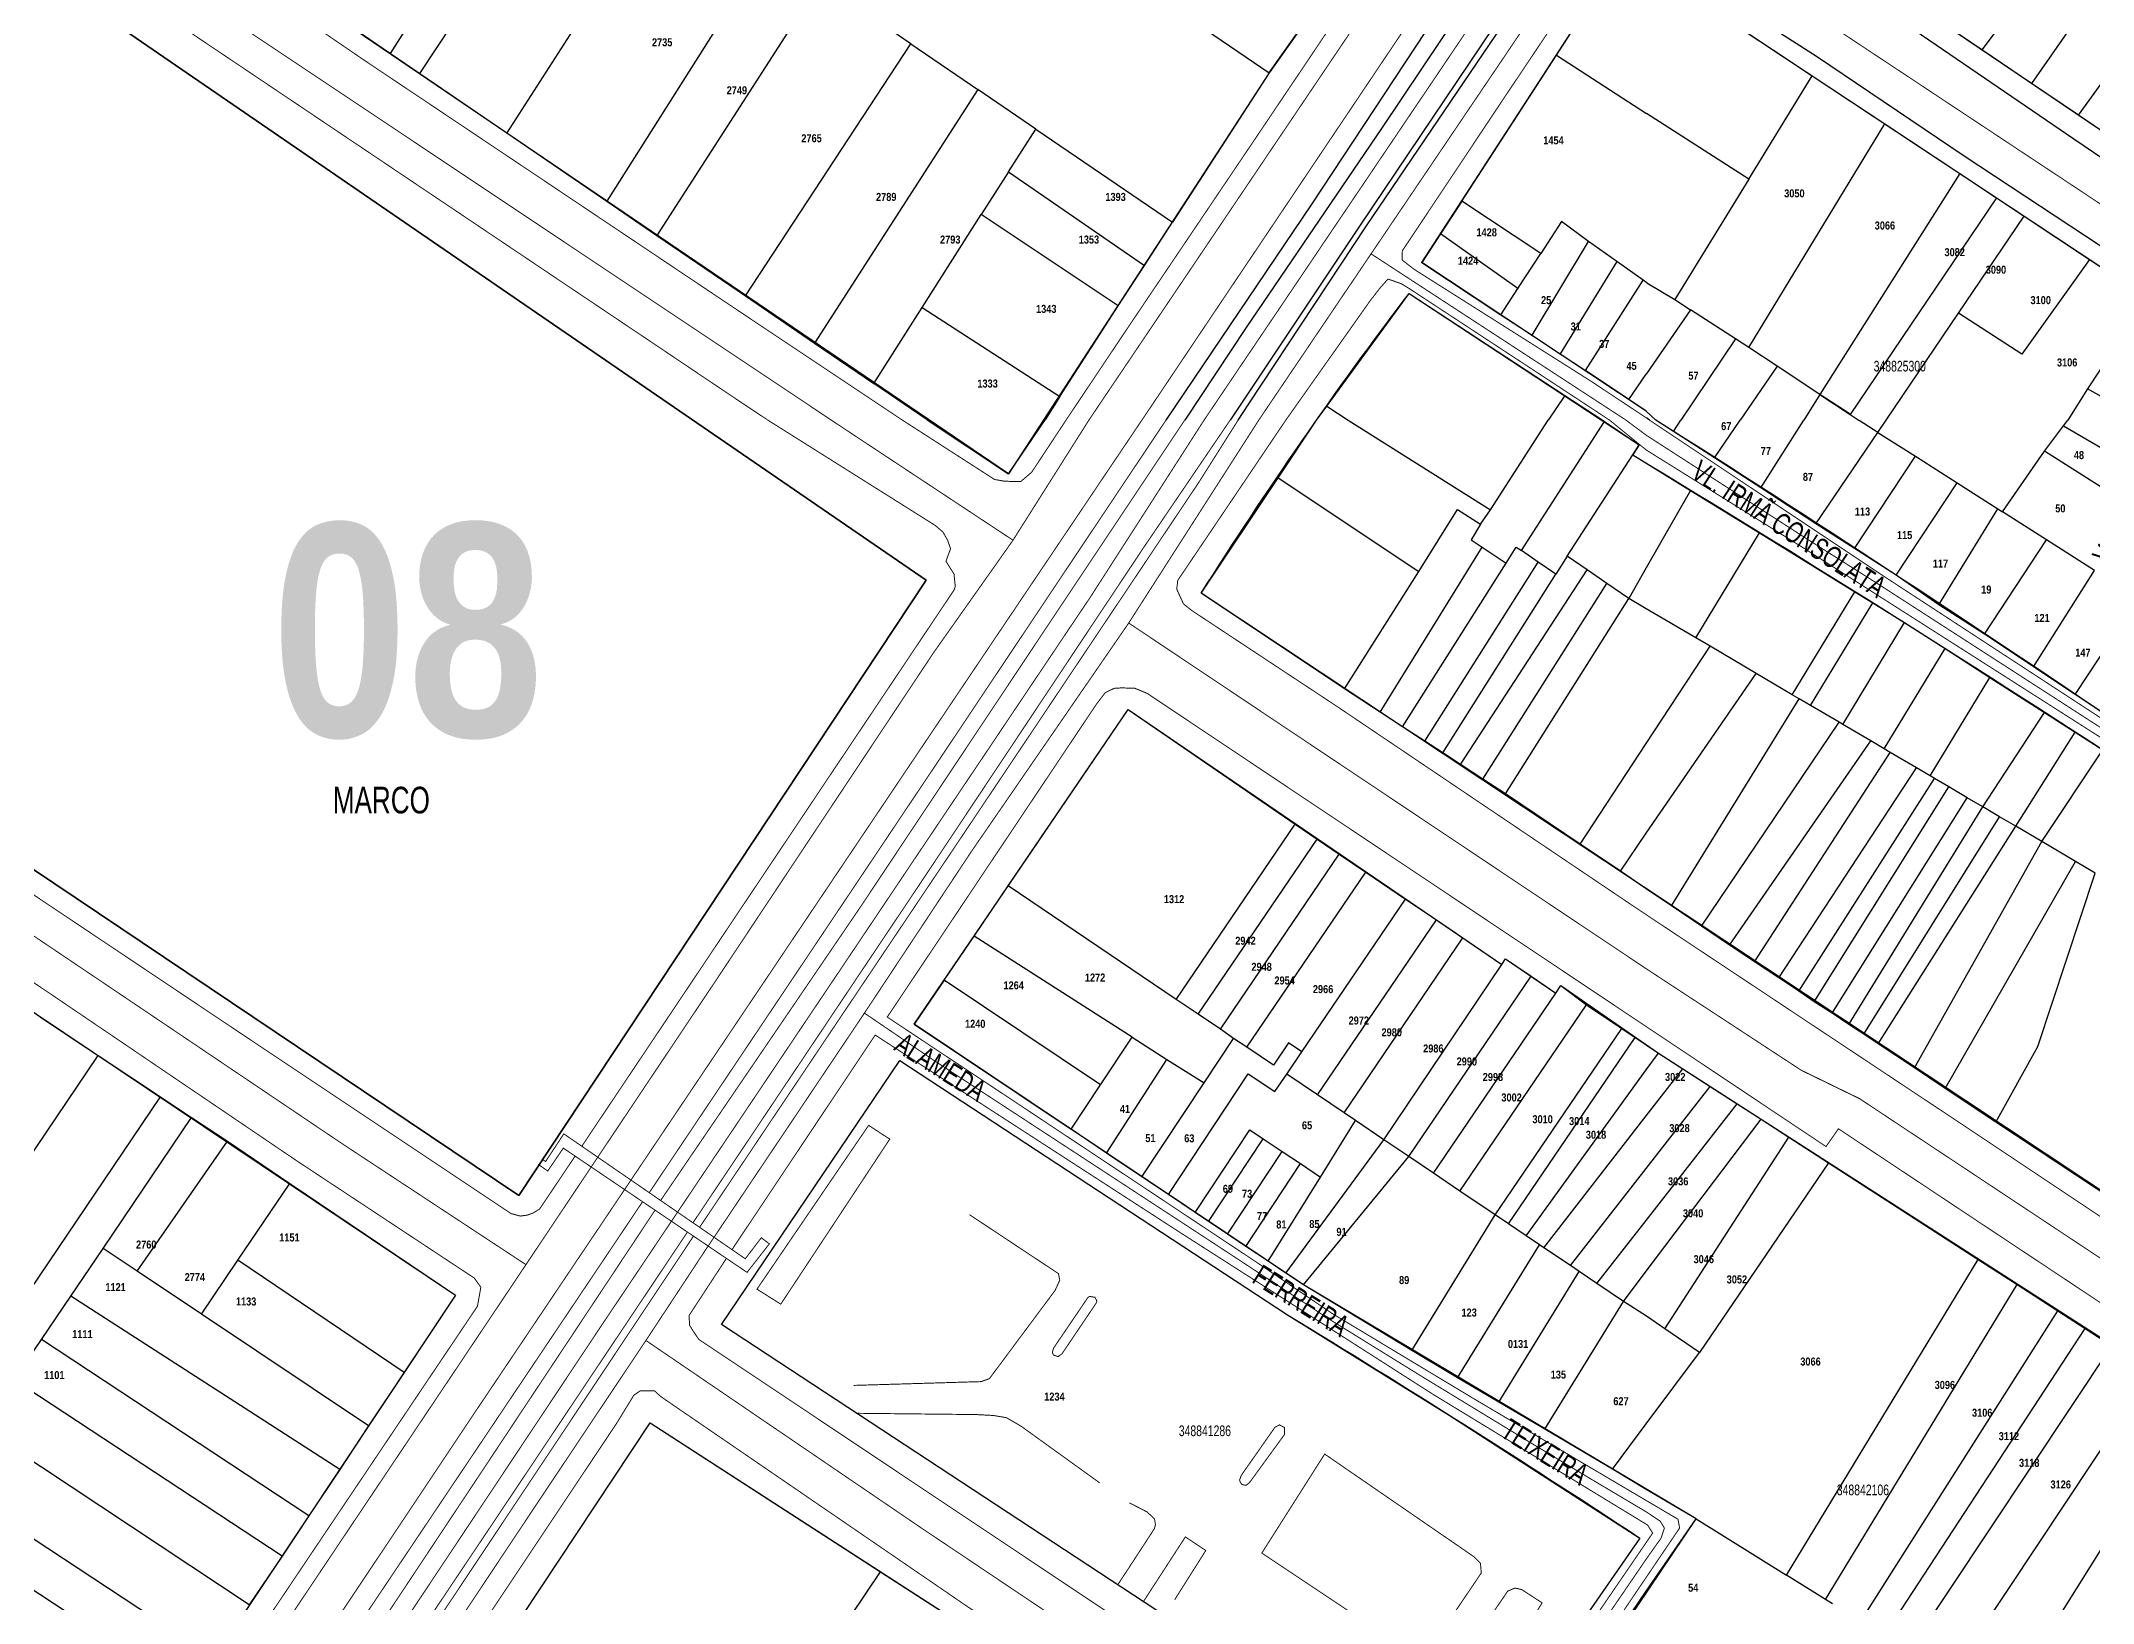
# Model space of a CAD drawing. Extents: x 203136 to 205923, y 4839890 to 4842982.
# Drawn here: x 204335.9 to 204720.6, y 4840827.5 to 4841120.4 of the extents above; entities that cross this region are included whole.
import ezdxf
from ezdxf.enums import TextEntityAlignment as Align

# ---------------------------------------------------------------- set-up
doc = ezdxf.new("R2010")
doc.units = 0
doc.header["$LTSCALE"] = 1.5
doc.header["$MEASUREMENT"] = 0
for name, color, linetype in [('CD_MALHA_LOTES', 40, 'CONTINUOUS'), ('CD_TXT_QUADRA', 7, 'CONTINUOUS'), ('LM-TXT-LSF', 7, 'CONTINUOUS'), ('RU-QUADRAS', 210, 'CONTINUOUS'), ('SV-EIXO-RUA-PAV', 20, 'CONTINUOUS'), ('SV-PASSARELAS', 20, 'CONTINUOUS'), ('SV-RUA-PAVIM-S-GUIA-C-GUIA', 7, 'CONTINUOUS'), ('SV-TXT-RUA-N-PAV-S-GUIA-C-GUIA', 7, 'CONTINUOUS'), ('SV-TXT-RUA-PAV-S-GUIA-C-GUIA', 7, 'CONTINUOUS'), ('Th_NmrPort', 1, 'CONTINUOUS')]:
    doc.layers.add(name, color=color, linetype=linetype)
doc.styles.add('3488-42-2D_TXTB$0$ARIAL', font='ARIAL.TTF')
doc.styles.add('ARIAL', font='ARIAL.TTF')
doc.styles.get("Standard").update_dxf_attribs({"font": 'swisscbo.ttf'})

msp = doc.modelspace()

# ---------------------------------------------------------------- linework, layer by layer
at = {"layer": 'CD_MALHA_LOTES', "linetype": 'Continuous'}
for p, q in [((204401.42, 4841118.08), (204431.49, 4841165.57)), ((204406.91, 4841114.33), (204437.94, 4841161.3)), ((204566.38, 4841114.84), (204597.97, 4841159.46)), ((204717.86, 4841106.53), (204756.97, 4841160.92)), ((204453.8, 4841150.82), (204423.17, 4841103.21)), ((204522.12, 4841144.5), (204566.13, 4841114.47)), ((204714.97, 4841139.09), (204699.72, 4841118.8)), ((204472.22, 4841138.23), (204441.94, 4841090.38)), ((204481.96, 4841131.56), (204451.33, 4841083.96)), ((204636.86, 4841134.6), (204667.95, 4841113.9)), ((204723.47, 4841133.19), (204709.07, 4841112.47)), ((204384.86, 4841129.4), (204401.42, 4841118.08)), ((204699.72, 4841118.8), (204689.3, 4841125.85)), ((204467.94, 4841072.62), (204498.97, 4841119.92)), ((204498.97, 4841119.92), (204511.5, 4841111.34)), ((204401.42, 4841118.08), (204406.91, 4841114.33)), ((204602.23, 4841090.43), (204619.96, 4841117.77)), ((204619.96, 4841117.77), (204636.86, 4841106.82)), ((204709.07, 4841112.47), (204699.72, 4841118.8)), ((204406.91, 4841114.33), (204423.17, 4841103.21)), ((204566.13, 4841114.47), (204548, 4841086.45)), ((204566.13, 4841114.47), (204566.38, 4841114.84)), ((204656.03, 4841094.5), (204667.95, 4841113.9)), ((204667.95, 4841113.9), (204681.56, 4841104.88)), ((204717.86, 4841106.53), (204709.07, 4841112.47)), ((204511.5, 4841111.34), (204480.9, 4841063.76)), ((204522.35, 4841103.93), (204511.5, 4841111.34)), ((204656.03, 4841094.5), (204636.86, 4841106.82)), ((204656.06, 4841062.95), (204681.56, 4841104.88)), ((204681.56, 4841104.88), (204695.58, 4841095.58)), ((204725.11, 4841101.61), (204717.86, 4841106.53)), ((204423.17, 4841103.21), (204441.94, 4841090.38)), ((204517.23, 4841095.88), (204522.35, 4841103.93)), ((204522.35, 4841103.93), (204548, 4841086.45)), ((204517.23, 4841095.88), (204512.14, 4841087.87)), ((204517.23, 4841095.88), (204542.74, 4841078.32)), ((204656.03, 4841094.5), (204642.16, 4841071.93)), ((204695.58, 4841095.58), (204669.37, 4841054.16)), ((204695.58, 4841095.58), (204702.46, 4841091.02)), ((204441.94, 4841090.38), (204446.14, 4841087.51)), ((204602.23, 4841090.43), (204598.23, 4841084.26)), ((204617.03, 4841080.58), (204602.23, 4841090.43)), ((204702.46, 4841091.02), (204675.06, 4841050.41)), ((204702.46, 4841091.02), (204707.64, 4841087.59)), ((204446.14, 4841087.51), (204451.33, 4841083.96)), ((204501.08, 4841070.48), (204512.14, 4841087.87)), ((204537.84, 4841070.74), (204512.14, 4841087.87)), ((204542.74, 4841078.32), (204548, 4841086.45)), ((204620.92, 4841086.56), (204617.03, 4841080.58)), ((204625.97, 4841082.83), (204620.92, 4841086.56)), ((204695.34, 4841069.38), (204707.64, 4841087.59)), ((204707.64, 4841087.59), (204719.94, 4841079.43)), ((204451.33, 4841083.96), (204467.94, 4841072.62)), ((204598.23, 4841084.26), (204594.76, 4841078.9)), ((204612.77, 4841074.03), (204598.23, 4841084.26)), ((204615.4, 4841065.24), (204625.97, 4841082.83)), ((204631.29, 4841079.11), (204625.97, 4841082.83)), ((204537.84, 4841070.74), (204542.74, 4841078.32)), ((204594.76, 4841078.9), (204609.56, 4841069.1)), ((204612.77, 4841074.03), (204617.03, 4841080.58)), ((204631.29, 4841079.11), (204620.67, 4841061.75)), ((204636.21, 4841075.58), (204631.29, 4841079.11)), ((204719.94, 4841079.43), (204707.21, 4841061.73)), ((204719.94, 4841079.43), (204730.77, 4841072.29)), ((204609.56, 4841069.1), (204612.77, 4841074.03)), ((204625.4, 4841058.62), (204636.21, 4841075.58)), ((204636.93, 4841075.06), (204636.21, 4841075.58)), ((204636.93, 4841075.06), (204642.16, 4841071.93)), ((204467.94, 4841072.62), (204480.9, 4841063.76)), ((204491.99, 4841056.19), (204501.08, 4841070.48)), ((204501.08, 4841070.48), (204526.87, 4841053.79)), ((204526.87, 4841053.79), (204537.84, 4841070.74)), ((204645.14, 4841070.01), (204636.82, 4841057.96)), ((204642.16, 4841071.93), (204645.14, 4841070.01)), ((204653.53, 4841064.59), (204645.14, 4841070.01)), ((204609.56, 4841069.1), (204615.4, 4841065.24)), ((204681.81, 4841049.35), (204695.34, 4841069.38)), ((204707.21, 4841061.73), (204695.34, 4841069.38)), ((204480.9, 4841063.76), (204491.99, 4841056.19)), ((204615.4, 4841065.24), (204620.67, 4841061.75)), ((204653.53, 4841064.59), (204643.3, 4841049.35)), ((204656.06, 4841062.95), (204653.53, 4841064.59)), ((204661.35, 4841059.46), (204656.06, 4841062.95)), ((204620.67, 4841061.75), (204625.4, 4841058.62)), ((204633.57, 4841053.22), (204625.4, 4841058.62)), ((204661.35, 4841059.46), (204654.42, 4841049.35)), ((204669.37, 4841054.16), (204661.35, 4841059.46)), ((204724.04, 4841062.02), (204719.56, 4841055.2)), ((204502, 4841049.36), (204491.99, 4841056.19)), ((204633.57, 4841053.22), (204636.82, 4841057.96)), ((204719.56, 4841055.2), (204715.86, 4841049.31)), ((204729.95, 4841049.37), (204719.56, 4841055.2)), ((204526.87, 4841053.79), (204524.1, 4841049.37)), ((204575.01, 4841049.35), (204576.94, 4841051.94)), ((204576.94, 4841051.94), (204580.95, 4841049.34)), ((204621.54, 4841053.96), (204618.45, 4841049.35)), ((204621.54, 4841053.96), (204628.53, 4841049.37)), ((204636.83, 4841051.04), (204633.57, 4841053.22)), ((204636.83, 4841051.04), (204638.62, 4841049.35)), ((204669.37, 4841054.16), (204666.33, 4841049.35)), ((204669.37, 4841054.16), (204675.06, 4841050.41)), ((204674.83, 4841050.56), (204669.37, 4841054.16)), ((204675.06, 4841050.41), (204674.83, 4841050.56)), ((204675.06, 4841050.41), (204676.73, 4841049.28))]:
    msp.add_line(p, q, dxfattribs=at)
msp.add_lwpolyline([(204501.81, 4841019.33), (204251.54, 4841191.11), (204172.2, 4841074.02), (204425.43, 4840903.9)], close=True, dxfattribs=at)
for points in [[(204619.96, 4841117.77), (204632.64, 4841137.33), (204636.86, 4841134.6)], [(204498.97, 4841119.92), (204481.96, 4841131.56)], [(204576.94, 4841051.94), (204592.34, 4841073.07), (204621.54, 4841053.96)], [(204622.01, 4841023.82), (204634.274735, 4841042.798542)]]:
    msp.add_lwpolyline(points, dxfattribs=at)
at = {"layer": 'CD_MALHA_LOTES', "linetype": 'Continuous', "flags": 128}
for points in [[(204502, 4841049.36), (204517.24, 4841039.25)], [(204517.24, 4841039.25), (204524.1, 4841049.37)], [(204567.79, 4841038.49), (204575.01, 4841049.35)], [(204580.95, 4841049.34), (204607.61, 4841032.52)], [(204607.61, 4841032.52), (204618.45, 4841049.35)], [(204613.4, 4841024.89), (204629.01, 4841049.05)], [(204628.53, 4841049.37), (204629.01, 4841049.05)], [(204629.01, 4841049.05), (204635.51, 4841044.71)], [(204641.95, 4841047.21), (204638.62, 4841049.35)], [(204641.95, 4841047.21), (204643.3, 4841049.35)], [(204649.62, 4841042.29), (204641.95, 4841047.21)], [(204649.62, 4841042.29), (204654.42, 4841049.35)], [(204658.3, 4841036.65), (204666.33, 4841049.35)], [(204668.58, 4841029.91), (204680.22, 4841047.01)], [(204680.22, 4841047.01), (204676.73, 4841049.28)], [(204680.22, 4841047.01), (204681.81, 4841049.35)], [(204680.22, 4841047.01), (204687.28, 4841042.55)], [(204711.47, 4841043.51), (204715.02, 4841048.28)], [(204715.02, 4841048.28), (204715.86, 4841049.31)], [(204715.02, 4841048.28), (204733.4, 4841037.59)], [(204634.274735, 4841042.798542), (204635.51, 4841044.71)], [(204703.59, 4841032.16), (204711.47, 4841043.51)], [(204729.8, 4841031.89), (204711.47, 4841043.51)], [(204634.274735, 4841042.798542), (204645.09, 4841036.14)], [(204658.3, 4841036.65), (204649.62, 4841042.29)], [(204675.83, 4841025.26), (204687.28, 4841042.55)], [(204687.28, 4841042.55), (204695.13, 4841037.55)], [(204553.38, 4841016.86), (204567.79, 4841038.49)], [(204567.79, 4841038.49), (204594.15, 4841020.93)], [(204645.09, 4841036.14), (204636.83, 4841021.64)], [(204645.09, 4841036.14), (204648.66, 4841033.94)], [(204668.58, 4841029.91), (204658.3, 4841036.65)], [(204683.66, 4841020.27), (204695.13, 4841037.55)], [(204695.13, 4841037.55), (204702.76, 4841032.69)], [(204594.15, 4841020.93), (204601.45, 4841032.57)], [(204601.45, 4841032.57), (204605.75, 4841029.8)], [(204605.75, 4841029.8), (204607.61, 4841032.52)], [(204648.66, 4841033.94), (204658.03, 4841028.17)], [(204691.68, 4841014.71), (204702.76, 4841032.69)], [(204702.76, 4841032.69), (204703.59, 4841032.16)], [(204711.85, 4841026.89), (204703.59, 4841032.16)], [(204605.75, 4841029.8), (204603.98, 4841026.89)], [(204646.12, 4841008.49), (204658.03, 4841028.17)], [(204658.03, 4841028.17), (204675.91, 4841017.15)], [(204675.83, 4841025.26), (204668.58, 4841029.91)], [(204586.95, 4840994.57), (204606.03, 4841025.53)], [(204603.98, 4841026.89), (204606.03, 4841025.53)], [(204606.03, 4841025.53), (204610.54, 4841022.52)], [(204610.54, 4841022.52), (204612.45, 4841025.54)], [(204612.45, 4841025.54), (204613.4, 4841024.89)], [(204616.57, 4841022.71), (204613.4, 4841024.89)], [(204622.01, 4841023.82), (204619.87, 4841020.44)], [(204625.72, 4841021.28), (204622.01, 4841023.82)], [(204683.66, 4841020.27), (204675.83, 4841025.26)], [(204700.22, 4841009.2), (204711.85, 4841026.89)], [(204720.88, 4841021.14), (204711.85, 4841026.89)], [(204580.25, 4840998.94), (204594.15, 4841020.93)], [(204591.14, 4840991.84), (204610.54, 4841022.52)], [(204595.32, 4840989.1), (204616.57, 4841022.71)], [(204598.67, 4840986.91), (204619.87, 4841020.44)], [(204602.02, 4840984.73), (204625.72, 4841021.28)], [(204619.87, 4841020.44), (204616.57, 4841022.71)], [(204629.43, 4841018.72), (204625.72, 4841021.28)], [(204636.83, 4841021.64), (204633.56, 4841015.89)], [(204691.68, 4841014.71), (204683.66, 4841020.27)], [(204709.41, 4841003.08), (204720.88, 4841021.14)], [(204580.25, 4840998.94), (204553.38, 4841016.86)], [(204606.21, 4840981.99), (204629.43, 4841018.72)], [(204633.56, 4841015.89), (204629.43, 4841018.72)], [(204664.19, 4840997.84), (204675.91, 4841017.15)], [(204675.91, 4841017.15), (204679.31, 4841015.05)], [(204610.4, 4840979.26), (204633.56, 4841015.89)], [(204636.83, 4841013.96), (204633.56, 4841015.89)], [(204646.12, 4841008.49), (204636.83, 4841013.96)], [(204667.63, 4840995.82), (204679.31, 4841015.05)], [(204679.31, 4841015.05), (204685.26, 4841011.35)], [(204700.22, 4841009.2), (204691.68, 4841014.71)], [(204717.24, 4840997.86), (204729.01, 4841015.75)], [(204648.78, 4841006.92), (204646.12, 4841008.49)], [(204673.66, 4840992.27), (204685.26, 4841011.35)], [(204685.26, 4841011.35), (204692.83, 4841006.49)], [(204709.41, 4841003.08), (204700.22, 4841009.2)], [(204636.83, 4840988.71), (204648.78, 4841006.92)], [(204657.44, 4841001.82), (204648.78, 4841006.92)], [(204681.41, 4840987.7), (204692.83, 4841006.49)], [(204692.83, 4841006.49), (204701.24, 4841001.09)], [(204636.83, 4840971.84), (204657.44, 4841001.82)], [(204664.19, 4840997.84), (204657.44, 4841001.82)], [(204690.02, 4840982.62), (204701.24, 4841001.09)], [(204701.24, 4841001.09), (204711.46, 4840994.53)], [(204717.24, 4840997.86), (204709.41, 4841003.08)], [(204586.95, 4840994.57), (204580.25, 4840998.94)], [(204641.57, 4840958.24), (204665.48, 4840997.08)], [(204665.48, 4840997.08), (204664.19, 4840997.84)], [(204667.63, 4840995.82), (204665.48, 4840997.08)], [(204726.17, 4840991.91), (204717.24, 4840997.86)], [(204517.21, 4840961.97), (204539.68, 4840995.06), (204571, 4840973.55)], [(204591.14, 4840991.84), (204586.95, 4840994.57)], [(204672.98, 4840992.66), (204667.63, 4840995.82)], [(204699.93, 4840976.79), (204711.46, 4840994.53)], [(204711.46, 4840994.53), (204717.26, 4840990.8)], [(204595.32, 4840989.1), (204591.14, 4840991.84)], [(204598.67, 4840986.91), (204595.32, 4840989.1)], [(204647.18, 4840954.44), (204672.98, 4840992.66)], [(204652.44, 4840950.88), (204678.92, 4840989.17)], [(204673.66, 4840992.27), (204672.98, 4840992.66)], [(204678.92, 4840989.17), (204673.66, 4840992.27)], [(204681.41, 4840987.7), (204678.92, 4840989.17)], [(204706.09, 4840973.16), (204717.26, 4840990.8)], [(204717.26, 4840990.8), (204722.41, 4840987.47)], [(204602.02, 4840984.73), (204598.67, 4840986.91)], [(204624.45, 4840969.83), (204636.83, 4840988.71)], [(204657.13, 4840947.76), (204682.57, 4840987.02)], [(204682.57, 4840987.02), (204681.41, 4840987.7)], [(204687.5, 4840984.11), (204682.57, 4840987.02)], [(204710.98, 4840970.28), (204722.41, 4840987.47)], [(204606.21, 4840981.99), (204602.02, 4840984.73)], [(204610.4, 4840979.26), (204606.21, 4840981.99)], [(204661.67, 4840944.74), (204687.5, 4840984.11)], [(204665.41, 4840942.26), (204690.83, 4840982.15)], [(204690.02, 4840982.62), (204687.5, 4840984.11)], [(204690.83, 4840982.15), (204690.02, 4840982.62)], [(204693.57, 4840980.54), (204690.83, 4840982.15)], [(204624.45, 4840969.83), (204610.4, 4840979.26)], [(204668.28, 4840940.22), (204693.57, 4840980.54)], [(204671.67, 4840938.09), (204697.01, 4840978.51)], [(204697.01, 4840978.51), (204693.57, 4840980.54)], [(204699.93, 4840976.79), (204697.01, 4840978.51)], [(204674.8, 4840936.01), (204699.93, 4840976.79)], [(204677.58, 4840934.17), (204703.05, 4840974.95)], [(204703.05, 4840974.95), (204699.93, 4840976.79)], [(204706.09, 4840973.16), (204703.05, 4840974.95)], [(204548.69, 4840940.7), (204571, 4840973.55)], [(204552.84, 4840937.9), (204575.14, 4840970.74)], [(204571, 4840973.55), (204575.14, 4840970.74)], [(204575.14, 4840970.74), (204579.27, 4840967.93)], [(204631.96, 4840964.74), (204624.45, 4840969.83)], [(204631.96, 4840964.74), (204636.83, 4840971.84)], [(204680.29, 4840932.37), (204706.09, 4840973.16)], [(204687.13, 4840927.83), (204710.98, 4840970.28)], [(204710.98, 4840970.28), (204706.09, 4840973.16)], [(204717.27, 4840966.57), (204710.98, 4840970.28)], [(204556.98, 4840935.1), (204579.27, 4840967.93)], [(204579.27, 4840967.93), (204584.24, 4840964.56)], [(204692.87, 4840924.01), (204717.27, 4840966.57)], [(204720.99, 4840964.38), (204717.27, 4840966.57)], [(204561.95, 4840931.74), (204584.24, 4840964.56)], [(204584.24, 4840964.56), (204591.68, 4840959.5)], [(204636.83, 4840961.44), (204631.96, 4840964.74)], [(204710.21, 4840931.84), (204720.99, 4840964.38)], [(204510.82, 4840952.57), (204517.21, 4840961.97)], [(204548.69, 4840940.7), (204517.21, 4840961.97)], [(204572.22, 4840930.84), (204591.68, 4840959.5)], [(204591.68, 4840959.5), (204597.49, 4840955.59)], [(204641.57, 4840958.24), (204636.83, 4840961.44)], [(204647.18, 4840954.44), (204641.57, 4840958.24)], [(204575.21, 4840922.78), (204597.49, 4840955.59)], [(204597.49, 4840955.59), (204602.46, 4840952.24)], [(204652.44, 4840950.88), (204647.18, 4840954.44)], [(204505.2, 4840944.29), (204510.82, 4840952.57)], [(204540.42, 4840933.62), (204510.82, 4840952.57)], [(204580.18, 4840919.42), (204602.46, 4840952.24)], [(204602.46, 4840952.24), (204609.72, 4840947.21)], [(204657.13, 4840947.76), (204652.44, 4840950.88)], [(204587.64, 4840914.38), (204609.72, 4840947.21)], [(204609.72, 4840947.21), (204610.46, 4840948.32)], [(204610.46, 4840948.32), (204615.23, 4840945.05)], [(204661.67, 4840944.74), (204657.13, 4840947.76)], [(204505.2, 4840944.29), (204499.58, 4840936.02), (204528.99, 4840916.33)], [(204534.5, 4840924.67), (204505.2, 4840944.29)], [(204592.28, 4840911.25), (204615.23, 4840945.05)], [(204615.23, 4840945.05), (204619.84, 4840941.87)], [(204619.84, 4840941.87), (204620.81, 4840943.27)], [(204620.81, 4840943.27), (204625.59, 4840939.65)], [(204665.41, 4840942.26), (204661.67, 4840944.74)], [(204552.84, 4840937.9), (204548.69, 4840940.7)], [(204596.92, 4840908.11), (204619.84, 4840941.87)], [(204601.89, 4840904.75), (204625.59, 4840939.65)], [(204625.59, 4840939.65), (204632.24, 4840935.21)], [(204668.28, 4840940.22), (204665.41, 4840942.26)], [(204671.67, 4840938.09), (204668.28, 4840940.22)], [(204335.77, 4840937.37), (204346.6, 4840930.18)], [(204556.98, 4840935.1), (204552.84, 4840937.9)], [(204608.52, 4840900.28), (204632.24, 4840935.21)], [(204632.24, 4840935.21), (204634.74, 4840933.55)], [(204674.8, 4840936.01), (204671.67, 4840938.09)], [(204677.58, 4840934.17), (204674.8, 4840936.01)], [(204534.5, 4840924.67), (204540.42, 4840933.62)], [(204540.42, 4840933.62), (204546.96, 4840929.45)], [(204553.92, 4840925.03), (204559.43, 4840933.37)], [(204559.43, 4840933.37), (204556.98, 4840935.1)], [(204561.95, 4840931.74), (204559.43, 4840933.37)], [(204566.93, 4840928.39), (204561.95, 4840931.74)], [(204569.73, 4840932.52), (204566.93, 4840928.39)], [(204572.22, 4840930.84), (204569.73, 4840932.52)], [(204611, 4840898.6), (204634.74, 4840933.55)], [(204634.74, 4840933.55), (204636.83, 4840932.15)], [(204636.83, 4840932.15), (204639.11, 4840930.64)], [(204680.29, 4840932.37), (204677.58, 4840934.17)], [(204687.13, 4840927.83), (204680.29, 4840932.37)], [(204702.36, 4840917.7), (204710.21, 4840931.84)], [(204313.33, 4840880.92), (204346.6, 4840930.18)], [(204346.6, 4840930.18), (204358.26, 4840922.43)], [(204463.46, 4840879.7), (204496.9, 4840929.24)], [(204496.9, 4840929.24), (204569.53, 4840881.55)], [(204535.63, 4840911.87), (204546.96, 4840929.45)], [(204546.96, 4840929.45), (204553.92, 4840925.03)], [(204569.41, 4840926.7), (204572.22, 4840930.84)], [(204614.32, 4840896.36), (204636.83, 4840927.49)], [(204636.83, 4840927.49), (204639.11, 4840930.64)], [(204636.83, 4840918.87), (204643.68, 4840927.69)], [(204639.11, 4840930.64), (204643.68, 4840927.69)], [(204643.68, 4840927.69), (204648.83, 4840924.36)], [(204692.87, 4840924.01), (204687.13, 4840927.83)], [(204528.99, 4840916.33), (204534.5, 4840924.67)], [(204542.28, 4840907.42), (204553.92, 4840925.03)], [(204547.26, 4840904.08), (204562.2, 4840926.75)], [(204562.2, 4840926.75), (204567.17, 4840923.39)], [(204567.17, 4840923.39), (204569.41, 4840926.7)], [(204575.21, 4840922.78), (204569.41, 4840926.7)], [(204636.83, 4840908.99), (204648.83, 4840924.36)], [(204648.83, 4840924.36), (204653.89, 4840921.09)], [(204702.36, 4840917.7), (204692.87, 4840924.01)], [(204325.02, 4840873.22), (204358.26, 4840922.43)], [(204358.26, 4840922.43), (204364.09, 4840918.55)], [(204580.18, 4840919.42), (204575.21, 4840922.78)], [(204636.83, 4840899.25), (204653.89, 4840921.09)], [(204653.89, 4840921.09), (204658.36, 4840918.21)], [(204347.5, 4840894), (204364.09, 4840918.55)], [(204364.09, 4840918.55), (204370.81, 4840914.09)], [(204535.63, 4840911.87), (204528.99, 4840916.33)], [(204552.25, 4840900.74), (204562.47, 4840916.21)], [(204562.47, 4840916.21), (204564.98, 4840914.56)], [(204575.72, 4840907.37), (204582.31, 4840917.99)], [(204582.31, 4840917.99), (204580.18, 4840919.42)], [(204587.64, 4840914.38), (204582.31, 4840917.99)], [(204617.63, 4840894.12), (204636.83, 4840918.87)], [(204636.83, 4840889.71), (204658.36, 4840918.21)], [(204658.36, 4840918.21), (204663.55, 4840914.86)], [(204754.89, 4840882.92), (204702.36, 4840917.7)], [(204353.87, 4840889.74), (204370.81, 4840914.09)], [(204370.81, 4840914.09), (204382.54, 4840906.17)], [(204554.74, 4840899.07), (204564.98, 4840914.56)], [(204558.34, 4840896.67), (204568.59, 4840912.18)], [(204564.98, 4840914.56), (204568.59, 4840912.18)], [(204568.59, 4840912.18), (204572.02, 4840909.91)], [(204569.22, 4840889.38), (204587.64, 4840914.38)], [(204592.28, 4840911.25), (204587.64, 4840914.38)], [(204640.32, 4840878.9), (204663.55, 4840914.86)], [(204663.55, 4840914.86), (204670.96, 4840910.07)], [(204542.28, 4840907.42), (204535.63, 4840911.87)], [(204561.75, 4840894.38), (204572.02, 4840909.91)], [(204572.02, 4840909.91), (204575.72, 4840907.37)], [(204572.55, 4840887.18), (204592.28, 4840911.25)], [(204596.92, 4840908.11), (204592.28, 4840911.25)], [(204622.6, 4840890.76), (204636.83, 4840908.99)], [(204670.96, 4840910.07), (204646.77, 4840874.47)], [(204670.96, 4840910.07), (204699.05, 4840891.92)], [(204372.79, 4840891.77), (204382.54, 4840906.17)], [(204382.54, 4840906.17), (204413.58, 4840885.22), (204403.97, 4840870.75)], [(204547.26, 4840904.08), (204542.28, 4840907.42)], [(204565.93, 4840891.58), (204575.72, 4840907.37)], [(204601.89, 4840904.75), (204596.92, 4840908.11)], [(204608.52, 4840900.28), (204601.89, 4840904.75)], [(204368.31, 4840817.13), (204240.78, 4840901.21)], [(204552.25, 4840900.74), (204547.26, 4840904.08)], [(204554.74, 4840899.07), (204552.25, 4840900.74)], [(204558.34, 4840896.67), (204554.74, 4840899.07)], [(204561.75, 4840894.38), (204558.34, 4840896.67)], [(204592.84, 4840874.85), (204608.52, 4840900.28)], [(204611, 4840898.6), (204608.52, 4840900.28)], [(204614.32, 4840896.36), (204611, 4840898.6)], [(204627.57, 4840887.4), (204636.83, 4840899.25)], [(204363.9, 4840810.45), (204236.54, 4840894.43)], [(204341.44, 4840885.03), (204347.5, 4840894)], [(204353.87, 4840889.74), (204347.5, 4840894)], [(204565.93, 4840891.58), (204561.75, 4840894.38)], [(204601.46, 4840869.75), (204616.79, 4840894.69)], [(204616.79, 4840894.69), (204614.32, 4840896.36)], [(204617.63, 4840894.12), (204616.79, 4840894.69)], [(204622.6, 4840890.76), (204617.63, 4840894.12)], [(204365.94, 4840881.66), (204353.87, 4840889.74)], [(204365.94, 4840881.66), (204372.79, 4840891.77)], [(204403.97, 4840870.75), (204372.79, 4840891.77)], [(204569.22, 4840889.38), (204565.93, 4840891.58)], [(204572.55, 4840887.18), (204569.22, 4840889.38)], [(204609.2, 4840865.17), (204624.25, 4840889.64)], [(204624.25, 4840889.64), (204622.6, 4840890.76)], [(204627.57, 4840887.4), (204624.25, 4840889.64)], [(204632.55, 4840884.04), (204636.83, 4840889.71)], [(204663.09, 4840832.74), (204699.05, 4840891.92)], [(204699.05, 4840891.92), (204706.36, 4840887.2)], [(204592.84, 4840874.85), (204572.55, 4840887.18)], [(204632.55, 4840884.04), (204627.57, 4840887.4)], [(204670.45, 4840828.16), (204706.36, 4840887.2)], [(204706.36, 4840887.2), (204713.95, 4840882.31)], [(204335.98, 4840876.94), (204341.44, 4840885.03)], [(204391.88, 4840852.55), (204341.44, 4840885.03)], [(204397.29, 4840860.69), (204365.94, 4840881.66)], [(204569.53, 4840881.55), (204599.89, 4840862.74)], [(204617.8, 4840860.07), (204632.55, 4840884.04)], [(204636.86, 4840881.28), (204632.55, 4840884.04)], [(204640.32, 4840878.9), (204636.86, 4840881.28)], [(204677.02, 4840824.07), (204713.95, 4840882.31)], [(204713.95, 4840882.31), (204719.08, 4840878.99)], [(204600.78, 4840789.47), (204463.46, 4840879.7)], [(204646.77, 4840874.47), (204640.32, 4840878.9)], [(204681.39, 4840821.35), (204719.08, 4840878.99)], [(204719.08, 4840878.99), (204724.12, 4840875.73)], [(204330.86, 4840869.36), (204335.98, 4840876.94)], [(204386.1, 4840843.86), (204335.98, 4840876.94)], [(204601.46, 4840869.75), (204592.84, 4840874.85)], [(204636.83, 4840861.09), (204646.77, 4840874.47)], [(204686.03, 4840818.46), (204724.12, 4840875.73)], [(204403.97, 4840870.75), (204397.29, 4840860.69)], [(204609.2, 4840865.17), (204601.46, 4840869.75)], [(204693.79, 4840813.63), (204731.75, 4840870.81)], [(204381.06, 4840836.27), (204330.86, 4840869.36)], [(204599.89, 4840862.74), (204635.64, 4840839.67)], [(204617.8, 4840860.07), (204609.2, 4840865.17)], [(204703.42, 4840807.68), (204739.7, 4840865.67)], [(204374.91, 4840827.15), (204324.77, 4840860.34)], [(204371.17, 4840742.11), (204450.07, 4840861.28)], [(204397.29, 4840860.69), (204391.88, 4840852.55)], [(204450.07, 4840861.28), (204493.27, 4840833.33)], [(204630.5, 4840852.56), (204617.8, 4840860.07)], [(204630.5, 4840852.56), (204636.83, 4840861.09)], [(204391.88, 4840852.55), (204386.1, 4840843.86)], [(204636.83, 4840848.8), (204630.5, 4840852.56)], [(204646.17, 4840843.28), (204636.83, 4840848.8)], [(204386.1, 4840843.86), (204381.06, 4840836.27)], [(204636.83, 4840829.69), (204646.17, 4840843.28)], [(204646.17, 4840843.28), (204663.09, 4840832.74)], [(204635.64, 4840839.67), (204600.78, 4840789.47)], [(204381.06, 4840836.27), (204374.91, 4840827.15)], [(204413.42, 4840714.35), (204493.27, 4840833.33)], [(204670.45, 4840828.16), (204663.09, 4840832.74)], [(204634.08, 4840825.67), (204636.83, 4840829.69)], [(204671.76, 4840827.34), (204670.45, 4840828.16)]]:
    msp.add_lwpolyline(points, dxfattribs=at)
msp.add_lwpolyline([(204493.27, 4840833.33), (204529.35, 4840809.99, 0.0012936461), (204636.83, 4840739.25)], format="xyb", dxfattribs=at)
at = {"layer": 'CD_MALHA_LOTES', "linetype": 'Continuous'}
for p in [(204602.23, 4841090.43), (204598.23, 4841084.26), (204598.23, 4841084.26), (204625.97, 4841082.83), (204625.97, 4841082.83), (204594.76, 4841078.9), (204617.03, 4841080.58), (204612.77, 4841074.03), (204615.4, 4841065.24), (204615.4, 4841065.24)]:
    msp.add_point(p, dxfattribs=at)
at = {"layer": 'RU-QUADRAS', "color": 6, "linetype": 'Continuous'}
for points in [[(204261.41, 4841211.61), (204301.36, 4841271.1), (204362.61, 4841230.57), (204355.51, 4841220.35), (204358.91, 4841217.81), (204405.27, 4841288.13), (204448.4, 4841259.08), (204401.05, 4841185.69), (204406.04, 4841182.39), (204453.37, 4841256.54), (204597.97, 4841159.46), (204566.13, 4841114.47), (204517.24, 4841039.25), (204337.87, 4841161.15), (204366.74, 4841206.49), (204362.9, 4841210.01), (204330.79, 4841165.53), (204304.96, 4841182.23), (204334.43, 4841229.52), (204330.76, 4841232.03), (204327.6, 4841227.54), (204326, 4841228.6), (204298.83, 4841185.82)], [(204172.2, 4841074.02), (204251.54, 4841191.11), (204501.81, 4841019.33), (204425.43, 4840903.9)], [(204185.35, 4840867.8), (204261.56, 4840987.18), (204413.58, 4840885.22), (204334.93, 4840766.85)], [(204371.17, 4840742.11), (204450.07, 4840861.28), (204529.35, 4840809.99), (204709.23, 4840691.72), (204630.04, 4840571.68)]]:
    msp.add_lwpolyline(points, close=True, dxfattribs=at)
for points in [[(204645.07, 4841155.79), (204722.8, 4841272.71), (204725.16, 4841273.53), (204983.22, 4841101.5), (204904.73, 4840983.21, 0.0055595323), (204769.2, 4841071.78)], [(204594.76, 4841078.9), (204632.64, 4841137.33), (204747.71, 4841061.09), (204729.8, 4841031.89), (204730.91, 4841031.1), (204749.44, 4841059.95), (204761.55, 4841052.25), (204726.17, 4840991.91, 0.007509289), (204638.62, 4841049.35), (204636.83, 4841051.04)], [(204553.38, 4841016.86, -0.0218087551), (204592.34, 4841073.07), (204635.51, 4841044.71), (204634.27, 4841042.8, -0.0095003634), (204727.54, 4840984.15, 0.0160992735), (204764.31, 4841048.08, -0.0045904406), (204890.05, 4840965.42), (204825.53, 4840867.87, -0.0363397945), (204809.96, 4840846.47)], [(204499.58, 4840936.02), (204539.68, 4840995.06), (204609.72, 4840947.21), (204610.46, 4840948.32), (204619.84, 4840941.87), (204620.81, 4840943.27), (204639.11, 4840930.64), (204796.97, 4840829.09), (204797.63, 4840827.09, -0.007112265), (204719.95, 4840708.92, -0.0075184518), (204630.92, 4840767.76), (204643.06, 4840785.84), (204639.26, 4840788.31), (204628.03, 4840769.71), (204606.45, 4840784.22), (204646.17, 4840843.28), (204572.55, 4840887.18)], [(204463.46, 4840879.7), (204496.9, 4840929.24), (204569.53, 4840881.55, -0.0091966791), (204635.64, 4840839.67), (204600.78, 4840789.47)]]:
    msp.add_lwpolyline(points, format="xyb", close=True, dxfattribs=at)
at = {"layer": 'SV-EIXO-RUA-PAV', "const_width": 0.18, "flags": 128}
for points in [[(204249.1496, 4841206.0465), (204295.565636, 4841175.0781), (204328.252317, 4841153.2697), (204484.004739, 4841049.3526)], [(204636.8626, 4841204.4578), (204609.65364, 4841164.120225), (204532.334515, 4841049.3518)], [(204636.8624, 4841190.2088), (204616.269943, 4841159.644491), (204542.272685, 4841049.3516)], [(204636.8621, 4841172.1075), (204624.637621, 4841154.19577), (204553.930548, 4841049.3514)], [(204564.1816, 4841049.3512), (204585.2264, 4841080.5209), (204631.837716, 4841149.525438), (204636.8618, 4841156.9988)], [(204782.19, 4841049.35), (204768.279784, 4841058.846792), (204753.27, 4841069.13), (204636.861682, 4841146.2412)], [(204585.2264, 4841080.5209), (204633.001169, 4841049.35)]]:
    msp.add_lwpolyline(points, dxfattribs=at)
at = {"layer": 'SV-EIXO-RUA-PAV', "const_width": 0.18}
for points in [[(203785.506106, 4839897.911714), (203813.066431, 4839939.541296), (203895.265583, 4840062.117287), (203986.330293, 4840197.220699), (204075.371343, 4840332.51684), (204166.14696, 4840467.812981), (204258.698822, 4840606.743049), (204349.432758, 4840741.874396), (204441.172022, 4840879.868751), (204532.718556, 4841016.32127), (204553.93, 4841049.35)], [(203879.435958, 4840071.696704), (203924.539774, 4840138.887439), (203971.038552, 4840207.996248), (204010.155649, 4840266.526586), (204048.342771, 4840323.313219), (204062.059911, 4840343.772682), (204076.590779, 4840365.627108), (204111.639234, 4840418.05448), (204151.9188, 4840478.037905), (204168.658361, 4840503.495986), (204207.659211, 4840562.898175), (204243.172653, 4840616.953005), (204254.797348, 4840633.808812), (204275.954292, 4840665.021118), (204299.029311, 4840699.37209), (204334.775247, 4840753.485044), (204426.784705, 4840890.947058), (204462.414394, 4840944.275344), (204503.158948, 4841005.653732), (204518.096681, 4841026.810676), (204532.33, 4841049.35)], [(203887.007883, 4840069.173018), (203888.793838, 4840071.842013), (203946.684817, 4840158.213494), (204029.801383, 4840281.667751), (204119.660273, 4840416.04922), (204206.264248, 4840545.780812), (204263.341498, 4840632.501034), (204338.785766, 4840745.609313), (204416.903714, 4840862.786235), (204506.065122, 4840995.540247), (204542.27, 4841049.35)], [(204426.784705, 4840890.947058), (204392.486365, 4840913.526279), (204326.261687, 4840958.153557), (204265.79448, 4840998.455846), (204222.247247, 4841027.398472), (204189.61, 4841049.36)], [(204564.18, 4841049.35), (204539.789785, 4841011.280242), (204510.257043, 4840968.375493), (204489.792445, 4840937.447257), (204460.282605, 4840893.447108), (204449.27531, 4840876.725815), (204429.738974, 4840847.465302), (204399.128799, 4840801.416952), (204357.291663, 4840738.743866), (204323.934239, 4840688.7582), (204283.94138, 4840628.802183)], [(204484, 4841049.35), (204518.096681, 4841026.810676)], [(204633, 4841049.35), (204636.845793, 4841046.484732)], [(204762.620782, 4841049.301881), (204754.223475, 4841034.911475), (204740.477675, 4841011.583686), (204728.177884, 4840990.503308), (204727.271951, 4840989.248939), (204726.714453, 4840988.97019), (204726.017581, 4840989.039877), (204724.345089, 4840990.154872), (204680.198249, 4841018.656936), (204667.271274, 4841026.845182), (204636.845793, 4841046.484732)], [(204539.789785, 4841011.280242), (204636.854199, 4840946.411436)], [(204636.854199, 4840946.411436), (204665.893304, 4840927.395318), (204676.799606, 4840922.081992), (204813.691633, 4840831.357884)], [(204490.210164, 4840938.147539), (204503.503526, 4840929.098444), (204527.767915, 4840913.242506), (204554.394678, 4840895.824999), (204577.4979, 4840880.649746), (204594.835327, 4840869.91896), (204616.056657, 4840856.985961), (204626.186839, 4840850.899843), (204636.853567, 4840844.560964)], [(204449.27531, 4840876.725815), (204473.021466, 4840860.548746), (204500.923199, 4840841.551821), (204596.861975, 4840777.226542), (204636.809832, 4840750.867037)], [(204636.853567, 4840844.560964), (204639.453999, 4840842.815989), (204640.216442, 4840841.54525), (204639.581073, 4840839.63914), (204636.853567, 4840835.786309)], [(204596.861975, 4840777.226542), (204636.853567, 4840835.786309)]]:
    msp.add_lwpolyline(points, dxfattribs=at)
at = {"layer": 'SV-PASSARELAS', "linetype": 'Continuous', "const_width": 0.18, "flags": 128}
msp.add_lwpolyline([(204429.16, 4840909.71), (204429.91, 4840910.67), (204430.47, 4840910.29), (204433.88, 4840915.48), (204467.91, 4840892.05), (204470.91, 4840895.99), (204472.42, 4840894.85), (204468.24, 4840889.5), (204433.79, 4840912.8), (204430.87, 4840908.51)], close=True, dxfattribs=at)
at = {"layer": 'SV-RUA-PAVIM-S-GUIA-C-GUIA'}
for points in [[(204795.53, 4841049.35), (204735.6, 4841089.4), (204716.96, 4841102.05), (204641.94, 4841153.38), (204641.6, 4841155.12), (204642.03, 4841157.11), (204663, 4841189.59), (204704.6, 4841251.21), (204721.15, 4841275.78), (204722.57, 4841277.09), (204723.92, 4841277.61), (204726.07, 4841276.84), (204756.44, 4841255.84), (204802.46, 4841225.47), (204864.36, 4841184.31), (204891.68, 4841166.34), (204931.62, 4841139.52), (204974.1, 4841111.3), (204983.8, 4841104.8), (204984.98, 4841103.45), (204985.44, 4841102.11), (204985.38, 4841100.66), (204978.75, 4841091.08), (204951.02, 4841049.35)], [(204636.86, 4841138.03), (204668.73, 4841117.59), (204696.4, 4841098.92), (204736.23, 4841072.62), (204748.54284, 4841064.4456), (204751.522607, 4841062.620493)], [(204637.44, 4841049.35), (204636.86, 4841049.74)]]:
    msp.add_lwpolyline(points, dxfattribs=at)
at = {"layer": 'SV-RUA-PAVIM-S-GUIA-C-GUIA', "linetype": 'Continuous', "const_width": 0.18, "flags": 128}
for points in [[(204254.91, 4841195.13), (204287.62, 4841172.73), (204360.37, 4841124.37), (204467.73, 4841052.26), (204472.105722, 4841049.352843)], [(204565.98, 4841105.78), (204595.28, 4841149.43), (204601.22, 4841158.73), (204601.55, 4841160.36), (204600.94, 4841162.36), (204599.12, 4841164.18), (204596.94, 4841165.63), (204578.85, 4841177.25)], [(204636.86, 4841138.03), (204635.68, 4841138.79), (204633.2, 4841139.94), (204631.56, 4841139.91), (204630.61, 4841139.78), (204628.39, 4841136.99), (204610.5, 4841110.27), (204591.09, 4841081.1), (204591.04, 4841079.38), (204593.28, 4841077.63)], [(204565.98, 4841105.78), (204540.04, 4841067.29), (204528.051255, 4841049.351877)], [(204636.86, 4841049.74), (204626.5, 4841056.61), (204593.28, 4841077.63)], [(204590.88, 4841074.93), (204588.39, 4841075.79), (204586.91, 4841074.12), (204585.12, 4841071.81), (204569.252774, 4841049.349905)], [(204629.92, 4841049.35), (204622.4, 4841054.3), (204592.38, 4841074.01), (204590.88, 4841074.93)]]:
    msp.add_lwpolyline(points, dxfattribs=at)
at = {"layer": 'SV-RUA-PAVIM-S-GUIA-C-GUIA', "const_width": 0.18}
for points in [[(204396.16, 4841117.04), (204337.21, 4841157.35)], [(204472.3, 4841066.04), (204396.16, 4841117.04)], [(204497.336388, 4841049.352407), (204472.3, 4841066.04)], [(204448.65, 4840902.75), (204387.1, 4840810.95)], [(204389.45, 4840808.32), (204450.99, 4840901.16)]]:
    msp.add_lwpolyline(points, dxfattribs=at)
at = {"layer": 'SV-RUA-PAVIM-S-GUIA-C-GUIA', "linetype": 'Continuous'}
for points in [[(204546.79, 4841049.35), (204574.19, 4841089.93), (204599.39, 4841128.11), (204613.56, 4841149.69), (204614.75, 4841151.24), (204616.38, 4841151.5), (204617.03, 4841150.09), (204616.83, 4841149), (204613.64, 4841143.51), (204587.2, 4841104.02), (204561.82, 4841066.69), (204550.300833, 4841049.350208)], [(204615.83, 4841132.54), (204620.45, 4841139.65), (204620.3, 4841140.89), (204618.54, 4841138.8), (204612.71, 4841129.91), (204583.05, 4841085.69), (204558.82, 4841049.351346)], [(204560.31, 4841049.351321), (204562.3, 4841052.41), (204584.4, 4841085.76), (204616, 4841132.48)]]:
    msp.add_lwpolyline(points, dxfattribs=at)
at = {"layer": 'SV-RUA-PAVIM-S-GUIA-C-GUIA', "linetype": 'Continuous', "const_width": 0.18}
for points in [[(204201.76, 4841049.36), (204230.3, 4841030.17), (204272.99, 4841001.45), (204380.82, 4840929.31), (204423.99, 4840900.53), (204425.71, 4840900.06), (204426.97, 4840900.22), (204428.09, 4840900.61), (204429.34, 4840901.37), (204436, 4840911.3)], [(204437.26, 4840913.16), (204507.07, 4841017.51), (204507.28, 4841018.12), (204507.17, 4841019.14), (204507.04, 4841020.46), (204505.53, 4841022.87), (204506.39, 4841025.22), (204506.4, 4841025.23), (204505.81, 4841026.87), (204505.8, 4841026.88), (204505, 4841028.29), (204505, 4841028.31), (204503.49, 4841029.6), (204472.11, 4841049.35)], [(204449.9, 4840904.45), (204503.35, 4840984.27), (204546.79, 4841049.35)], [(204550.3, 4841049.35), (204529.75, 4841018.53), (204489.31, 4840957.75), (204452.03, 4840902.98)], [(204558.82, 4841049.35), (204542.68, 4841025.57), (204500.64, 4840962.35), (204458.1, 4840898.8)], [(204459.34, 4840897.95), (204488.16, 4840940.93), (204508.37, 4840971.05), (204552.97, 4841037.72), (204560.31, 4841049.35)], [(204497.34, 4841049.35), (204514.64, 4841038.2), (204516.39, 4841037.9), (204518.48, 4841037.8), (204519.58, 4841037.84), (204521.6, 4841039.57), (204528.05, 4841049.35)], [(204569.25, 4841049.35), (204548.99, 4841019.29), (204548.79, 4841017.64), (204550.04, 4841014.89), (204551.62, 4841013.62), (204578.43, 4840995.91), (204635.23, 4840957.63), (204636.85, 4840956.55)], [(204636.86, 4841043.7), (204629.92, 4841049.35)], [(204636.85, 4840956.55), (204691.93, 4840919.98), (204755.8, 4840877.39), (204808.94, 4840842.06), (204810.92, 4840841.97), (204813.22, 4840842.66), (204817.2, 4840848.23), (204860.37, 4840912.95), (204894.55, 4840964), (204894.62, 4840965.05), (204894.5, 4840966), (204894.03, 4840967.08), (204893.12, 4840968.1), (204849.12, 4840997.6), (204817.17, 4841018.57), (204771.18, 4841049.35)], [(204763.84, 4841049.35), (204727.2, 4840986.5), (204666.68, 4841025.12), (204636.86, 4841043.7)], [(204637.4, 4841049.36), (204681.04, 4841020.26), (204725.1, 4840991.47), (204726.54, 4840990.9), (204727.08, 4840991.45), (204761.55, 4841049.35)], [(204636.85, 4840935.57), (204611.66, 4840952.39), (204543.25, 4840998.09), (204540.96, 4840999.04), (204538.75, 4840999.11), (204538.73, 4840999.14), (204537.12, 4840999.03), (204537.07, 4840999.04), (204535.38, 4840998.21), (204533.73, 4840996.05), (204494.52, 4840937.38), (204563.39, 4840891.64), (204578.02, 4840881.73), (204604.51, 4840865.79), (204636.85, 4840846.69)], [(204181.21, 4840864.84), (204204.64, 4840848.95), (204259.21, 4840812.16), (204308.66, 4840779.3), (204331.24, 4840764.03), (204333.13, 4840762.97), (204333.12, 4840762.97), (204333.75, 4840762.82), (204334.79, 4840762.91), (204335.88, 4840763), (204336.73, 4840763.4), (204336.7, 4840763.4), (204338.22, 4840764.98), (204380.4, 4840827.61), (204417.69, 4840883.14), (204418.33, 4840886.71), (204417.11, 4840888.42), (204383.67, 4840910.52), (204337.64, 4840941.73), (204263.52, 4840991.57)], [(204636.85, 4840935.57), (204670.52, 4840913.09), (204672.85, 4840916.43), (204723.41, 4840882.85), (204801.59, 4840830.72), (204801.58, 4840830.72), (204801.57, 4840830.72), (204802.87, 4840829.52), (204803.48, 4840827.99), (204803.23, 4840826.12), (204795.14, 4840814.32), (204780.31, 4840791.91), (204723.71, 4840706.76), (204722.36, 4840705.5), (204720.66, 4840705.17), (204718.23, 4840705.31), (204716.24, 4840706.11), (204662.72, 4840741.49), (204636.85, 4840758.49)], [(204636.85, 4840842.24), (204596.9, 4840866.59), (204549.85, 4840896.7), (204492.26, 4840934), (204465.78, 4840894.32), (204465.77, 4840894.29), (204465.43, 4840893.76)], [(204457.06, 4840897.06), (204421.7, 4840844.13), (204385.45, 4840789.99), (204335.71, 4840715.44), (204302.36, 4840665.24), (204269.31, 4840616.58), (204269.09, 4840615.69), (204269.2, 4840614.84), (204269.96, 4840614.7), (204270.64, 4840615.3), (204279.8, 4840629.37), (204322.2, 4840692.79), (204354.8, 4840741.46), (204401.61, 4840811.29), (204458.2, 4840896.29)], [(204488.24, 4840868.3), (204512.09, 4840869.01), (204512.09, 4840869), (204513.68, 4840869.57), (204525.99, 4840886.12), (204526.87, 4840888.05), (204526.61, 4840889.27), (204509.94, 4840900.32)], [(204464.37, 4840892.12), (204457.36, 4840881.41), (204457.47, 4840879.57), (204458.01, 4840878.68), (204459.19, 4840876.93), (204548.41, 4840817.38), (204599.12, 4840783.72), (204636.85, 4840838.9)], [(204636.85, 4840575.98), (204631.31, 4840567.66), (204630.08, 4840566.91), (204628.94, 4840566.9), (204627.91, 4840567.11), (204626.6, 4840567.88), (204409.89, 4840711.4), (204366.55, 4840740.45), (204365.47, 4840741.4), (204365.37, 4840742.25), (204365.43, 4840743.63), (204366.26, 4840744.92), (204443.83, 4840861.26), (204447.02, 4840866.47), (204448.2, 4840867.27), (204450.9, 4840867.27), (204452.01, 4840866.24), (204509.64, 4840826.76), (204598.36, 4840768.4), (204636.85, 4840742.76)], [(204534.35, 4840850.02), (204519.64, 4840860.63), (204516.86, 4840862.25), (204514.41, 4840862.66), (204511.18, 4840862.83), (204488.95, 4840863.07)], [(204636.85, 4840832.36), (204643.07, 4840841.55), (204642.77, 4840843.2), (204636.85, 4840846.69)], [(204537.79, 4840830.98), (204544.61, 4840841.43), (204544.8, 4840842.21), (204544.63, 4840843.26), (204543.26, 4840844.55), (204539.92, 4840846.28)], [(204548.41, 4840828.11), (204554.24, 4840837.33), (204550.41, 4840839.88), (204542.54, 4840827.74)], [(204636.85, 4840842.24), (204637.05, 4840842.12), (204638.02, 4840840.61), (204636.85, 4840838.9)], [(204636.85, 4840758.49), (204602.2, 4840781.24), (204603.47, 4840783.04), (204636.85, 4840832.36)], [(204614.99, 4840823.78), (204617.29, 4840827.52), (204613.47, 4840830.01), (204612.2, 4840830.29), (204610.85, 4840829.72), (204598.5, 4840811.63), (204596.98, 4840810.84), (204595.25, 4840810.4), (204593.66, 4840810.89), (204579.71, 4840820.45)]]:
    msp.add_lwpolyline(points, dxfattribs=at)
at = {"layer": 'SV-RUA-PAVIM-S-GUIA-C-GUIA', "linetype": 'Continuous', "const_width": 0.18, "flags": 128}
for points in [[(204474.56, 4840883.54), (204470.09, 4840886.35), (204491.03, 4840917.07), (204494.99, 4840914.49)], [(204527.29, 4840874.24), (204526.57, 4840873.71), (204525.68, 4840873.99), (204525.47, 4840874.5), (204525.71, 4840875.31), (204532.12, 4840884.76), (204532.46, 4840884.98), (204533.45, 4840884.83), (204533.7, 4840884.39), (204533.83, 4840884.02), (204533.6, 4840883.6)], [(204560.9, 4840851.44), (204560.57, 4840850.54), (204560.74, 4840850.06), (204561.06, 4840849.7), (204561.76, 4840849.55), (204562.43, 4840850.06), (204569.03, 4840859.14), (204568.97, 4840860.41), (204568.06, 4840860.9), (204567.21, 4840860.45)], [(204564.74, 4840836.85), (204593.39, 4840817.75), (204594.74, 4840817.54), (204595.54, 4840817.82), (204605.89, 4840833.12), (204605.73, 4840834.96), (204604.55, 4840836.14), (204576.53, 4840855.42)]]:
    msp.add_lwpolyline(points, close=True, dxfattribs=at)

# ---------------------------------------------------------------- texts
at = {"layer": 'CD_TXT_QUADRA', "linetype": 'Continuous', "style": 'ARIAL', "width": 0.7}
for s, p in [('348825300', (204679.453558, 4841058.458665)), ('348841286', (204549.175216, 4840858.787077)), ('348842106', (204672.541278, 4840847.701421))]:
    msp.add_text(s, height=2, dxfattribs=at).set_placement(p)
at = {"layer": 'LM-TXT-LSF'}
msp.add_text('08', height=40, dxfattribs=at).set_placement((204379.114443, 4840989.967258))
at = {"layer": 'LM-TXT-LSF', "style": 'ARIAL', "width": 0.7}
msp.add_text('MARCO', height=5, dxfattribs=at).set_placement((204390.575827, 4840975.573892))
at = {"layer": 'SV-TXT-RUA-N-PAV-S-GUIA-C-GUIA', "style": '3488-42-2D_TXTB$0$ARIAL', "width": 0.7}
msp.add_text('VL. RODRIGUES', height=4, rotation=57, dxfattribs=at).set_placement((204723.613606, 4841021.876833))
at = {"layer": 'SV-TXT-RUA-PAV-S-GUIA-C-GUIA', "width": 0.7}
for s, rotation, style, p in [('VL. IRMÃ CONSOLATA', 327, '3488-42-2D_TXTB$0$ARIAL', (204644.899137, 4841038.690894)), ('ALAMEDA', 328, 'ARIAL', (204495.58, 4840931.29)), ('FERREIRA', 328, 'ARIAL', (204562.67, 4840887.74)), ('TEIXEIRA', 328, 'ARIAL', (204609.24, 4840858.85))]:
    msp.add_text(s, height=4, rotation=rotation, dxfattribs=dict(at, style=style)).set_placement(p)
at = {"layer": 'Th_NmrPort', "color": 1}
for s, p in [('2735', (204450.418554, 4841120.197271)), ('2749', (204464.418554, 4841111.197271)), ('2765', (204478.418554, 4841102.197271)), ('1454', (204617.508554, 4841101.807271)), ('2789', (204492.418554, 4841091.197271)), ('1393', (204535.418554, 4841091.197271)), ('3050', (204662.678554, 4841091.867271)), ('1428', (204604.988554, 4841084.557271)), ('3066', (204679.648554, 4841085.837271)), ('2793', (204504.418554, 4841083.197271)), ('1353', (204530.418554, 4841083.197271)), ('3082', (204692.728554, 4841080.837271)), ('1424', (204601.498554, 4841079.227271)), ('3090', (204700.468554, 4841077.547271)), ('1343', (204522.418554, 4841070.197271)), ('25', (204617.098554, 4841071.837271)), ('3100', (204708.858554, 4841071.837271)), ('31', (204622.638554, 4841066.907271)), ('37', (204627.978554, 4841063.627271)), ('45', (204633.108554, 4841059.517271)), ('57', (204644.708554, 4841057.677271)), ('3106', (204713.818554, 4841060.157271)), ('1333', (204511.418554, 4841056.197271)), ('67', (204650.856432, 4841048.204482)), ('77', (204658.286432, 4841043.564482)), ('48', (204716.97919, 4841042.771565)), ('87', (204666.176432, 4841038.694482)), ('113', (204675.926432, 4841032.194482)), ('50', (204713.49919, 4841032.781565)), ('115', (204683.816432, 4841027.784482)), ('117', (204690.546432, 4841022.444482)), ('19', (204699.606432, 4841017.564482)), ('121', (204709.586432, 4841012.234482)), ('147', (204717.246432, 4841005.734482)), ('1312', (204546.378086, 4840959.494422)), ('2942', (204559.768086, 4840951.694422)), ('2948', (204562.798086, 4840946.804422)), ('1264', (204516.314422, 4840943.331914)), ('1272', (204531.574422, 4840944.791914)), ('2954', (204567.108086, 4840944.244422)), ('2966', (204574.318086, 4840942.614422)), ('1240', (204509.104422, 4840936.121914)), ('2972', (204581.018086, 4840936.734422)), ('2980', (204587.188086, 4840934.524422)), ('2986', (204594.988086, 4840931.494422)), ('2990', (204601.268086, 4840929.054422)), ('2998', (204606.158086, 4840926.144422)), ('3022', (204640.33978, 4840926.151621)), ('41', (204538.124262, 4840920.143636)), ('3002', (204609.658086, 4840922.304422)), ('65', (204572.274262, 4840917.083636)), ('3010', (204615.478086, 4840918.224422)), ('3014', (204622.348086, 4840917.874422)), ('3018', (204625.488086, 4840915.314422)), ('3028', (204641.13978, 4840916.551621)), ('51', (204542.904262, 4840914.673636)), ('63', (204550.189207, 4840914.643466)), ('69', (204557.424262, 4840905.173636)), ('73', (204561.034262, 4840904.243636)), ('3036', (204640.889207, 4840906.573466)), ('77', (204563.844262, 4840900.093636)), ('3040', (204643.689207, 4840900.573466)), ('1151', (204380.531621, 4840896.04022)), ('81', (204567.454262, 4840898.483636)), ('85', (204573.64922, 4840898.56531)), ('91', (204578.73922, 4840897.09531)), ('2760', (204353.688086, 4840894.714422)), ('2774', (204362.798086, 4840888.604422)), ('3046', (204645.689207, 4840891.973466)), ('1121', (204347.934422, 4840886.731914)), ('89', (204590.474262, 4840888.053636)), ('3052', (204651.899207, 4840888.173466)), ('1133', (204372.413466, 4840884.040793)), ('123', (204602.174262, 4840881.963636)), ('1111', (204341.724482, 4840877.913568)), ('0131', (204610.874262, 4840876.073636)), ('1101', (204336.454482, 4840870.243568)), ('135', (204618.904262, 4840870.323636)), ('3066', (204665.699207, 4840872.773466)), ('1234', (204523.948554, 4840866.197271)), ('627', (204630.644262, 4840865.343636)), ('3096', (204690.891591, 4840868.391875)), ('3106', (204697.891591, 4840863.181875)), ('3112', (204702.901591, 4840858.781875)), ('3118', (204706.701591, 4840853.781875)), ('3126', (204712.606432, 4840849.724482)), ('54', (204644.664482, 4840830.353568))]:
    msp.add_text(s, height=1.5, dxfattribs=at).set_placement(p, align=Align.MIDDLE_LEFT)

doc.saveas('drawing.dxf')
